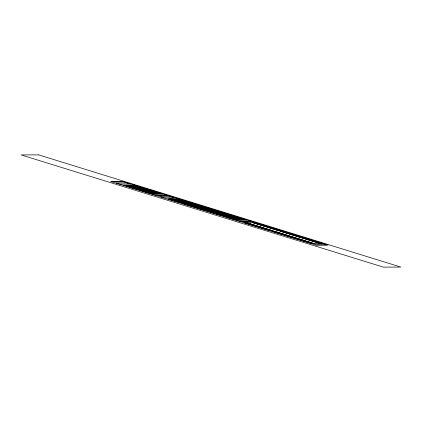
<?xml version="1.0" encoding="UTF-8"?>
<svg xmlns="http://www.w3.org/2000/svg" width="422" height="422" viewBox="0 0 422 422"><rect width="100%" height="100%" fill="white"/><g stroke="black" fill="none" stroke-linecap="round" stroke-linejoin="round"><path stroke-width="0.63" d="M111.64 181.734L123.298 181.703M129.633 185.221L130.678 185.221L159.136 193.983L160.181 193.983M130.841 185.221L131.88 185.216L160.344 193.983L161.383 193.978M132.044 185.216L133.083 185.216L161.547 193.978L162.586 193.978L134.291 185.211L133.246 185.216M139.835 190.264L140.879 190.259M141.043 190.259L142.082 190.259M142.246 190.259L143.29 190.253M143.448 190.253L144.493 190.253M144.656 190.253L145.695 190.248M145.859 190.248L146.898 190.248M147.062 190.243L148.106 190.243M148.27 190.243L149.309 190.238M149.472 190.238L150.512 190.238M157.77 193.988L156.731 193.993L128.43 185.226L129.47 185.221L157.933 193.988L158.973 193.988M155.032 195.175L166.685 195.143M155.976 195.465L167.629 195.439M173.969 198.957L175.009 198.952L187.247 202.692L188.291 202.692M175.172 198.952L176.217 198.952L188.449 202.687L189.494 202.687M176.38 198.947L177.419 198.947L189.657 202.687L190.697 202.681L178.622 198.941L177.583 198.947M185.88 202.697L184.841 202.697L172.767 198.957L173.806 198.957L186.044 202.697L187.083 202.692M187.927 203.277L188.972 203.277L201.21 207.017L202.249 207.012M189.135 203.277L190.174 203.272L202.412 207.012L203.457 207.012M190.338 203.272L191.382 203.272L203.615 207.012L204.659 207.007L192.585 203.267L191.541 203.272M199.843 207.017L198.799 207.023L186.724 203.283L187.769 203.277L200.002 207.017L201.046 207.017M201.89 207.603L202.935 207.603L215.167 211.343L216.212 211.338M203.093 207.603L204.137 207.598L216.375 211.338L217.414 211.332M204.301 207.598L205.34 207.592L217.578 211.332L218.617 211.332L206.543 207.592L205.503 207.592M213.801 211.343L212.762 211.348L200.687 207.608L201.727 207.603L213.965 211.343L215.004 211.343M215.853 211.928L216.892 211.923L229.13 215.663L230.169 215.663M217.056 211.923L218.095 211.923L230.333 215.663L231.377 215.658M218.258 211.923L219.303 211.918L231.541 215.658L232.58 215.658L220.506 211.918L219.466 211.918M227.764 215.668L226.719 215.668L214.645 211.934L215.689 211.928L227.927 215.668L228.967 215.663M229.811 216.254L230.855 216.249L243.088 219.989L244.132 219.989M231.019 216.249L232.058 216.249L244.296 219.989L245.335 219.983M232.221 216.249L233.26 216.243L245.498 219.983L246.543 219.978L234.468 216.238L233.424 216.243M241.722 219.994L240.682 219.994L228.608 216.254L229.647 216.254L241.885 219.994L242.93 219.989M238.984 221.175L250.642 221.149M239.928 221.471L251.581 221.439M253.986 222.61L255.03 222.61L267.105 226.35L266.06 226.35L253.828 222.616L252.783 222.616L264.858 226.356L265.902 226.35M267.949 226.936L268.993 226.936L281.063 230.676L280.023 230.676L267.785 226.936L266.746 226.941L278.821 230.681L279.86 230.676M281.912 231.261L282.951 231.256L295.025 234.996L293.986 235.001L281.748 231.261L280.704 231.267L292.778 235.007L293.823 235.001M295.869 235.587L296.914 235.582L308.988 239.321L307.944 239.327L295.706 235.587L294.667 235.587L306.741 239.327L307.78 239.327M309.832 239.907L310.872 239.907L322.946 243.647L321.907 243.647L309.669 239.912L308.624 239.912L320.699 243.652L321.743 243.652M315.392 244.844L327.045 244.813M38.676 154.879L21.1 154.921L383.324 267.121L400.9 267.079L38.676 154.879M122.433 181.413L110.617 181.444L316.252 245.135L328.068 245.108L122.433 181.413M126.742 182.874L116.066 182.9L119.837 184.071L130.514 184.045L126.742 182.874M124.654 185.237L123.614 185.237L151.909 194.004L152.954 193.999L124.654 185.237M125.856 185.232L124.817 185.237L153.117 193.999L154.157 193.999L125.856 185.232M127.064 185.232L126.02 185.232L154.32 193.999L155.359 193.993L127.064 185.232M128.267 185.226L127.228 185.226L155.523 193.993L156.567 193.993L128.267 185.226M171.079 196.605L160.402 196.631L164.174 197.802L174.85 197.776L171.079 196.605M168.99 198.968L167.945 198.973L180.02 202.713L181.064 202.708L168.99 198.968M170.193 198.962L169.153 198.968L181.228 202.708L182.267 202.702L170.193 198.962M171.395 198.962L170.356 198.962L182.431 202.702L183.47 202.702L171.395 198.962M172.603 198.957L171.559 198.962L183.633 202.702L184.678 202.697L172.603 198.957M182.948 203.293L181.908 203.293L193.983 207.033L195.022 207.033L182.948 203.293M184.156 203.288L183.111 203.293L195.186 207.033L196.23 207.028L184.156 203.288M185.358 203.288L184.319 203.288L196.388 207.028L197.433 207.028L185.358 203.288M186.561 203.283L185.522 203.288L197.596 207.028L198.635 207.023L186.561 203.283M196.91 207.619L195.866 207.619L207.94 211.359L208.985 211.359L196.91 207.619M198.113 207.613L197.074 207.613L209.148 211.353L210.188 211.353L198.113 207.613M199.321 207.608L198.277 207.613L210.351 211.353L211.39 211.348L199.321 207.608M200.524 207.608L199.479 207.608L211.554 211.348L212.598 211.348L200.524 207.608M210.873 211.939L209.829 211.944L221.903 215.684L222.943 215.679L210.873 211.939M212.076 211.939L211.032 211.939L223.106 215.679L224.151 215.679L212.076 211.939M213.279 211.934L212.24 211.939L224.314 215.679L225.353 215.674L213.279 211.934M214.482 211.934L213.442 211.934L225.517 215.674L226.556 215.674L214.482 211.934M224.831 216.264L223.792 216.27L235.866 220.01L236.906 220.004L224.831 216.264M226.034 216.264L224.995 216.264L237.069 220.004L238.108 220.004L226.034 216.264M227.242 216.259L226.197 216.259L238.272 219.999L239.316 219.999L227.242 216.259M228.444 216.254L227.405 216.259L239.474 219.999L240.519 219.994L228.444 216.254M245.071 222.637L244.027 222.637L256.101 226.377L257.146 226.377L245.071 222.637M246.274 222.631L245.235 222.637L257.304 226.377L258.348 226.371L246.274 222.631M252.456 222.616L246.601 222.631L314.517 243.668L320.377 243.652L252.456 222.616M259.029 226.962L257.99 226.962L270.064 230.702L271.103 230.702L259.029 226.962M260.237 226.957L259.192 226.957L271.267 230.697L272.311 230.697L260.237 226.957M272.992 231.282L271.947 231.288L284.022 235.028L285.066 235.022L272.992 231.282M274.194 231.282L273.155 231.282L285.23 235.022L286.269 235.022L274.194 231.282M286.949 235.608L285.91 235.613L297.985 239.353L299.024 239.348L286.949 235.608M288.157 235.603L287.113 235.608L299.187 239.348L300.232 239.343L288.157 235.603M300.912 239.933L299.873 239.933L311.942 243.673L312.987 243.673L300.912 239.933M302.115 239.928L301.076 239.933L313.15 243.673L314.19 243.668L302.115 239.928"/></g></svg>
